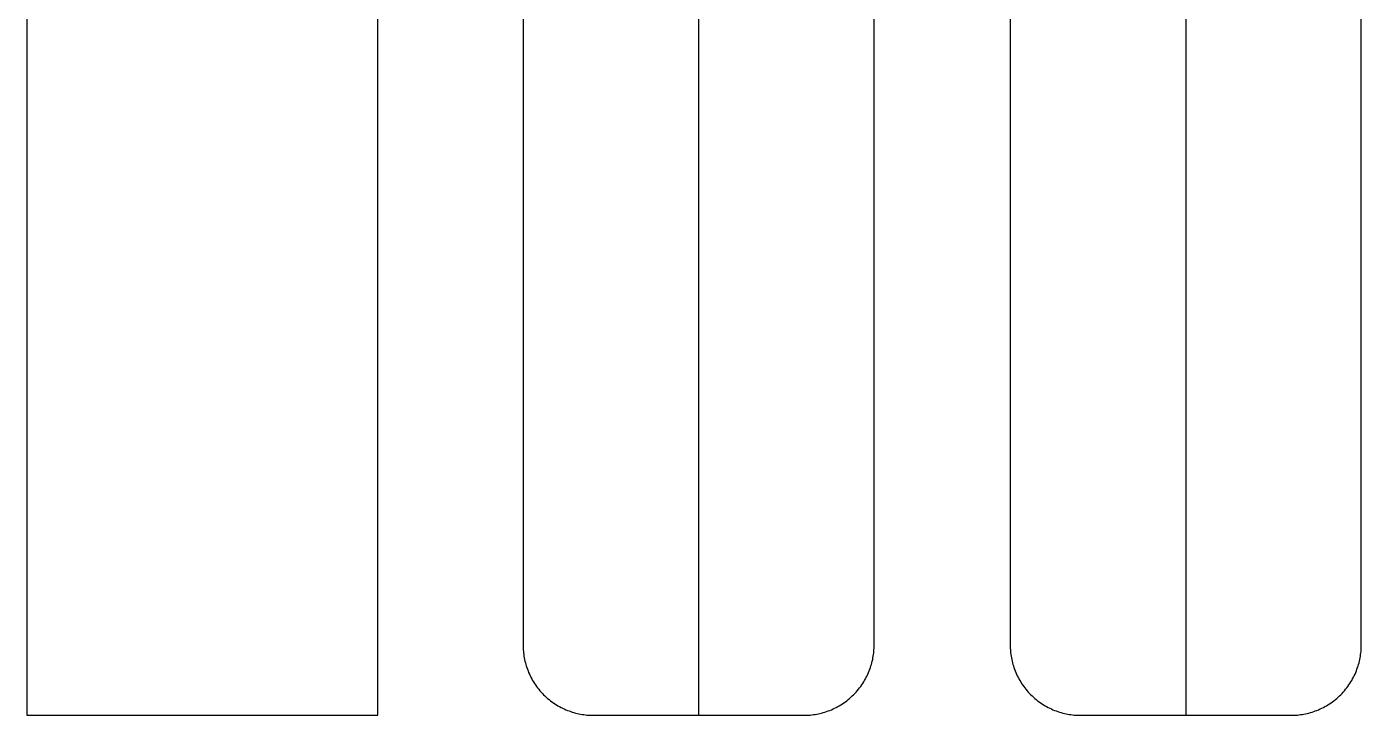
# Model space of a CAD drawing. Header units: millimetres. Extents: x 0 to 209, y -100 to 0.
# Drawn here: x 0 to 95, y -100 to -51 of the extents above; entities that cross this region are included whole.
import ezdxf

# ---------------------------------------------------------------- set-up
doc = ezdxf.new("R2010")
doc.units = ezdxf.units.MM
doc.layers.add('Default', color=18, linetype='Continuous', true_color=0x000000)

msp = doc.modelspace()

# ---------------------------------------------------------------- linework, layer by layer
at = {"layer": 'Default'}
for p, q in [((47.845, 0, 1), (47.845, -100, 1)), ((82.532, 0), (82.532, -100)), ((82.532, -4.619, 2), (82.532, -100, 2)), ((47.845, -4.879, 2), (47.845, -100, 2))]:
    msp.add_line(p, q, dxfattribs=at)
msp.add_lwpolyline([(0, 0), (0, -100), (25, -100), (25, 0)], close=True, dxfattribs=at)
for points in [[(35.345, -5, 2), (35.345, -50, 2), (35.345, -95, 2)], [(35.345, -5, 1), (35.345, -50, 1), (35.345, -95, 1)], [(35.345, -5, 1.5), (35.345, -50, 1.5), (35.345, -95, 1.5)], [(60.345, -95, 2), (60.345, -50, 2), (60.345, -5, 2)], [(60.345, -95, 1), (60.345, -50, 1), (60.345, -5, 1)], [(60.345, -95, 1.5), (60.345, -50, 1.5), (60.345, -5, 1.5)], [(70.032, -5, 2), (70.032, -50, 2), (70.032, -95, 2)], [(70.032, -5), (70.032, -50), (70.032, -95)], [(70.032, -5, 1), (70.032, -50, 1), (70.032, -95, 1)], [(95.032, -95, 2), (95.032, -50, 2), (95.032, -5, 2)], [(95.032, -95), (95.032, -50), (95.032, -5)], [(95.032, -95, 1), (95.032, -50, 1), (95.032, -5, 1)], [(35.345, -95, 2), (35.345, -95, 1.5), (35.345, -95, 1)], [(60.345, -95, 2), (60.345, -95, 1.5), (60.345, -95, 1)], [(70.032, -95, 2), (70.032, -95, 1), (70.032, -95)], [(95.032, -95, 2), (95.032, -95, 1), (95.032, -95)], [(36.81, -98.536, 2), (36.81, -98.536, 1.5), (36.81, -98.536, 1)], [(58.881, -98.536, 2), (58.881, -98.536, 1.5), (58.881, -98.536, 1)], [(71.497, -98.536, 2), (71.497, -98.536, 1), (71.497, -98.536)], [(93.568, -98.536, 2), (93.568, -98.536, 1), (93.568, -98.536)], [(40.345, -100, 2), (47.845, -100, 2), (55.345, -100, 2)], [(40.345, -100, 1), (47.845, -100, 1), (55.345, -100, 1)], [(40.345, -100, 2), (40.345, -100, 1.5), (40.345, -100, 1)], [(40.345, -100, 1.5), (47.845, -100, 1.5), (55.345, -100, 1.5)], [(47.845, -100, 1), (47.845, -100, 1.5), (47.845, -100, 2)], [(55.345, -100, 2), (55.345, -100, 1.5), (55.345, -100, 1)], [(75.032, -100, 2), (82.532, -100, 2), (90.032, -100, 2)], [(75.032, -100), (82.532, -100), (90.032, -100)], [(75.032, -100, 2), (75.032, -100, 1), (75.032, -100)], [(75.032, -100, 1), (82.532, -100, 1), (90.032, -100, 1)], [(82.532, -100), (82.532, -100, 1), (82.532, -100, 2)], [(90.032, -100, 2), (90.032, -100, 1), (90.032, -100)]]:
    msp.add_open_spline(points, degree=2, dxfattribs=at)
for points in [[(35.345, -95, 2), (35.345, -100, 2), (40.345, -100, 2)], [(35.345, -95, 1), (35.345, -100, 1), (40.345, -100, 1)], [(35.345, -95, 1.5), (35.345, -100, 1.5), (40.345, -100, 1.5)], [(55.345, -100, 2), (60.345, -100, 2), (60.345, -95, 2)], [(55.345, -100, 1), (60.345, -100, 1), (60.345, -95, 1)], [(55.345, -100, 1.5), (60.345, -100, 1.5), (60.345, -95, 1.5)], [(70.032, -95, 2), (70.032, -100, 2), (75.032, -100, 2)], [(70.032, -95), (70.032, -100), (75.032, -100)], [(70.032, -95, 1), (70.032, -100, 1), (75.032, -100, 1)], [(90.032, -100, 2), (95.032, -100, 2), (95.032, -95, 2)], [(90.032, -100), (95.032, -100), (95.032, -95)], [(90.032, -100, 1), (95.032, -100, 1), (95.032, -95, 1)]]:
    msp.add_rational_spline(points, [1, 0.707106781187, 1], degree=2, dxfattribs=at)

doc.saveas('drawing.dxf')
